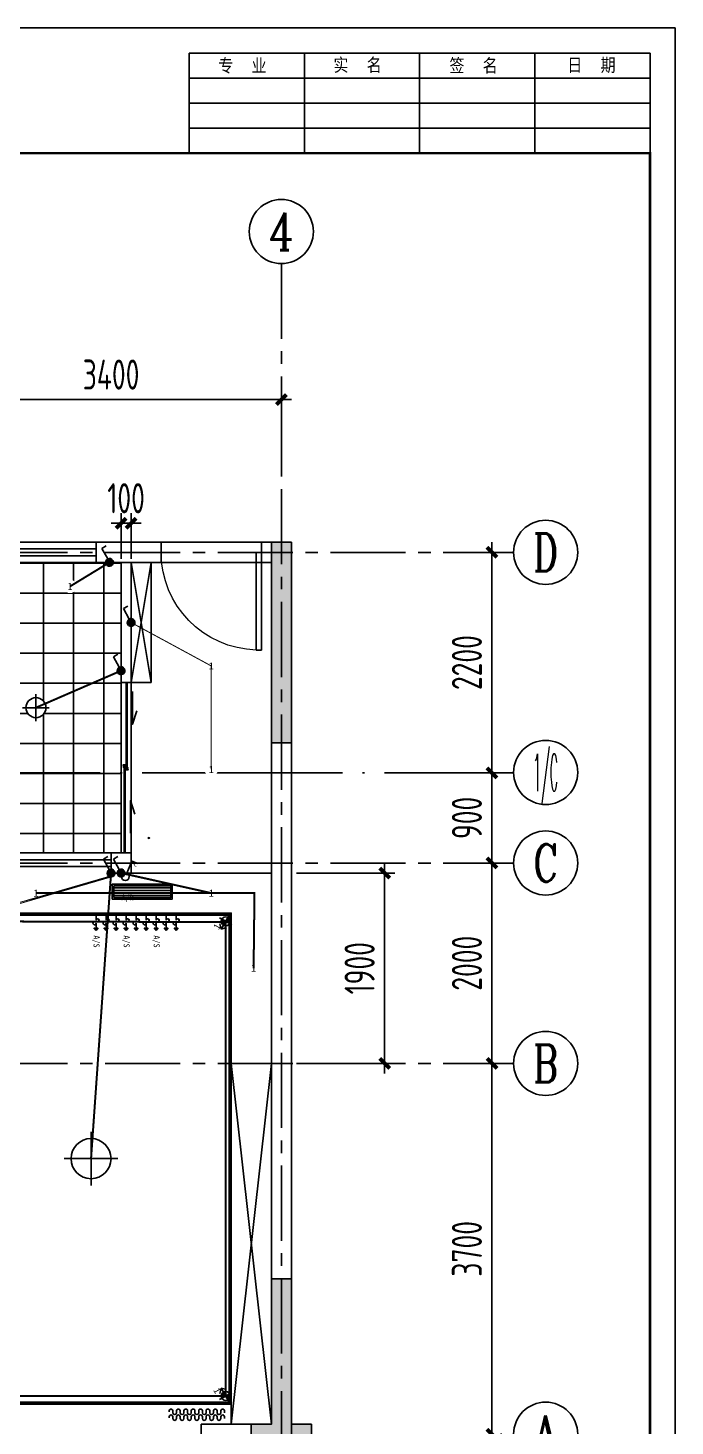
# Model space of a CAD drawing. Header units: millimetres. Extents: x -133666 to 228300, y -346623 to 180165.
# Drawn here: x 30744 to 37204, y -208544 to -194593 of the extents above; entities that cross this region are included whole.
import ezdxf
from ezdxf.enums import TextEntityAlignment as Align

# ---------------------------------------------------------------- set-up
doc = ezdxf.new("R2010")
doc.units = ezdxf.units.MM
doc.header["$LTSCALE"] = 1000
for name, pattern in [('6#轴网(1-4)20181120$0$11 12 17 18 19 20 21 22-ZW$0$DOTE', [2.42, 2, -0.2, 0.02, -0.2]), ('CENTER', [50.8, 31.75, -6.35, 6.35, -6.35]), ('CENTER2', [1.125, 0.75, -0.125, 0.125, -0.125]), ('DASHED', [19.05, 12.7, -6.35])]:
    doc.linetypes.add(name, pattern=pattern)
doc.layers.get('0').update_dxf_attribs({"linetype": 'CONTINUOUS'})
doc.layers.get('Defpoints').update_dxf_attribs({"color": 6, "linetype": 'CONTINUOUS'})
for name, color, linetype in [('6#轴网(1-4)20181120$0$11 12 17 18 19 20 21 22-ZW$0$AXIS_轴号_A', 8, 'CONTINUOUS'), ('6#轴网(1-4)20181120$0$11 12 17 18 19 20 21 22-ZW$0$AXIS_轴文_A', 8, 'CONTINUOUS'), ('6#轴网(1-4)20181120$0$11 12 17 18 19 20 21 22-ZW$0$AXIS_轴线_A', 8, '6#轴网(1-4)20181120$0$11 12 17 18 19 20 21 22-ZW$0$DOTE'), ('6#轴网(1-4)20181120$0$AXIS_TEXT', 8, 'CONTINUOUS'), ('A-FUR', 8, 'CONTINUOUS'), ('AXIS', 253, 'CENTER'), ('BORDER', 7, 'CONTINUOUS'), ('C-顶面灯具、灯带', 22, 'CONTINUOUS'), ('C-顶面设备（风口、换气扇、投影仪）', 7, 'CONTINUOUS'), ('C-顶面造型线', 32, 'CONTINUOUS'), ('DIM', 3, 'CONTINUOUS'), ('M-机电点位(布局空间)', 7, 'CONTINUOUS'), ('P-窗帘', 146, 'CONTINUOUS'), ('PUB_HATCH', 8, 'CONTINUOUS'), ('TEXT', 7, 'CONTINUOUS'), ('TQ', 7, 'CONTINUOUS'), ('WALL', 2, 'CONTINUOUS'), ('WINDOW', 4, 'CONTINUOUS'), ('剪力墙', 6, 'CONTINUOUS'), ('门', 9, 'CONTINUOUS')]:
    doc.layers.add(name, color=color, linetype=linetype)
doc.layers.add('S-ANNO-REVS', color=1, linetype='CONTINUOUS', true_color=0xff0000, plot=False)
doc.styles.add('6#轴网(1-4)20181120$0$11 12 17 18 19 20 21 22-ZW$0$_TCH_AXIS', font='COMPLEX', dxfattribs={"bigfont": 'GBCBIG'})
doc.styles.add('6#轴网(1-4)20181120$0$COMPLEX', font='COMPLEX')
doc.styles.add('TSSD_NORM', font='tssdeng.shx', dxfattribs={"bigfont": 'hztxt.shx'})
doc.styles.add('WORD-2', font='simhei.ttf')
doc.styles.add('ZZ', font='tssdeng.shx', dxfattribs={"width": 0.7, "bigfont": 'tssdchn.shx'})
doc.styles.add('文字2', font='simhei.ttf')
doc.dimstyles.new('TSSD_100_100', dxfattribs={"dimtxt": 300, "dimasz": 100, "dimexe": 100, "dimexo": 250, "dimgap": 100, "dimtad": 1, "dimdec": 0, "dimzin": 0, "dimdsep": 46, "dimtxsty": 'ZZ', "dimblk": 'ARCHTICK', "dimcen": 0, "dimdle": 100, "dimclrd": 256, "dimclrt": 7, "dimadec": 0, "dimazin": 0, "dimtfac": 1, "dimtdec": 0, "dimtix": 1, "dimtmove": 2, "dimatfit": 3, "dimfxl": 0, "dimtolj": 1, "dimtzin": 0, "dimarcsym": 0})

# ---------------------------------------------------------------- blocks, each defined once
blk = doc.blocks.new('6#轴网(1-4)20181120$0$_AXISO')
at = {"color": 8}
blk.add_circle((0, 0), 0.5, dxfattribs=at)
at = {"layer": '6#轴网(1-4)20181120$0$AXIS_TEXT', "color": 8, "style": '6#轴网(1-4)20181120$0$COMPLEX', "width": 1.041667}
blk.add_attdef('A', text='', height=0.56, dxfattribs=at).set_placement((-0.25, -0.28), (0.25, -0.28), align=Align.FIT)
blk = doc.blocks.new('_ArchTick')
at = {"color": 0, "linetype": 'ByBlock', "const_width": 0.4}
blk.add_lwpolyline([(-0.5, -0.5), (0.5, 0.5)], dxfattribs=at)
blk = doc.blocks.new('*D358')
at = {"layer": 'Defpoints', "color": 0}
for p in [(6800, 10424), (3400, 9440), (6800, 9440)]:
    blk.add_point(p, dxfattribs=at)
at = {"layer": 'DIM', "color": 0, "lineweight": -2}
for p, q in [((3400, 9690), (3400, 10524)), ((6800, 9690), (6800, 10524))]:
    blk.add_line(p, q, dxfattribs=at)
at = {"layer": 'DIM', "lineweight": -2}
blk.add_line((3300, 10424), (6900, 10424), dxfattribs=at)
at = {"layer": 'DIM', "lineweight": -2, "xscale": 100, "yscale": 100, "zscale": 100, "rotation": 180}
blk.add_blockref('_ArchTick', (3400, 10424), dxfattribs=at)
at = {"layer": 'DIM', "lineweight": -2, "xscale": 100, "yscale": 100, "zscale": 100}
blk.add_blockref('_ArchTick', (6800, 10424), dxfattribs=at)
at = {"layer": 'DIM', "color": 7, "insert": (5100, 10674), "char_height": 300, "attachment_point": 5, "style": 'ZZ'}
blk.add_mtext('\\A1;3400', dxfattribs=at)
blk = doc.blocks.new('*D359')
at = {"layer": 'Defpoints', "color": 0}
for p in [(8739, 100), (8902, 100), (8739, -1500)]:
    blk.add_point(p, dxfattribs=at)
at = {"layer": 'DIM', "lineweight": -2}
blk.add_line((8902, -1600), (8902, 200), dxfattribs=at)
at = {"layer": 'DIM', "color": 0, "lineweight": -2}
for p, q in [((8989, 100), (9002, 100)), ((8989, -1500), (9002, -1500))]:
    blk.add_line(p, q, dxfattribs=at)
at = {"layer": 'DIM', "lineweight": -2, "xscale": 100, "yscale": 100, "zscale": 100}
for p, rotation in [((8902, 100), 90), ((8902, -1500), 270)]:
    blk.add_blockref('_ArchTick', p, dxfattribs=dict(at, rotation=rotation))
at = {"layer": 'DIM', "color": 7, "insert": (8652, -700), "char_height": 300, "attachment_point": 5, "rotation": 90, "style": 'ZZ'}
blk.add_mtext('\\A1;1600', dxfattribs=at)
blk = doc.blocks.new('*D360')
at = {"layer": 'Defpoints', "color": 0}
for p in [(8739, 3800), (8902, 3800), (8739, 100)]:
    blk.add_point(p, dxfattribs=at)
at = {"layer": 'DIM', "lineweight": -2}
blk.add_line((8902, 0), (8902, 3900), dxfattribs=at)
at = {"layer": 'DIM', "color": 0, "lineweight": -2}
for p, q in [((8989, 3800), (9002, 3800)), ((8989, 100), (9002, 100))]:
    blk.add_line(p, q, dxfattribs=at)
at = {"layer": 'DIM', "lineweight": -2, "xscale": 100, "yscale": 100, "zscale": 100}
for p, rotation in [((8902, 3800), 90), ((8902, 100), 270)]:
    blk.add_blockref('_ArchTick', p, dxfattribs=dict(at, rotation=rotation))
at = {"layer": 'DIM', "color": 7, "insert": (8652, 1950), "char_height": 300, "attachment_point": 5, "rotation": 90, "style": 'ZZ'}
blk.add_mtext('\\A1;3700', dxfattribs=at)
blk = doc.blocks.new('*D361')
at = {"layer": 'Defpoints', "color": 0}
for p in [(8739, 5800), (8902, 5800), (8739, 3800)]:
    blk.add_point(p, dxfattribs=at)
at = {"layer": 'DIM', "lineweight": -2}
blk.add_line((8902, 3700), (8902, 5900), dxfattribs=at)
at = {"layer": 'DIM', "color": 0, "lineweight": -2}
for p, q in [((8989, 5800), (9002, 5800)), ((8989, 3800), (9002, 3800))]:
    blk.add_line(p, q, dxfattribs=at)
at = {"layer": 'DIM', "lineweight": -2, "xscale": 100, "yscale": 100, "zscale": 100}
for p, rotation in [((8902, 5800), 90), ((8902, 3800), 270)]:
    blk.add_blockref('_ArchTick', p, dxfattribs=dict(at, rotation=rotation))
at = {"layer": 'DIM', "color": 7, "insert": (8652, 4800), "char_height": 300, "attachment_point": 5, "rotation": 90, "style": 'ZZ'}
blk.add_mtext('\\A1;2000', dxfattribs=at)
blk = doc.blocks.new('*D362')
at = {"layer": 'Defpoints', "color": 0}
for p in [(8739, 6700), (8902, 6700), (8739, 5800)]:
    blk.add_point(p, dxfattribs=at)
at = {"layer": 'DIM', "lineweight": -2}
blk.add_line((8902, 5700), (8902, 6800), dxfattribs=at)
at = {"layer": 'DIM', "color": 0, "lineweight": -2}
for p, q in [((8989, 6700), (9002, 6700)), ((8989, 5800), (9002, 5800))]:
    blk.add_line(p, q, dxfattribs=at)
at = {"layer": 'DIM', "lineweight": -2, "xscale": 100, "yscale": 100, "zscale": 100}
for p, rotation in [((8902, 6700), 90), ((8902, 5800), 270)]:
    blk.add_blockref('_ArchTick', p, dxfattribs=dict(at, rotation=rotation))
at = {"layer": 'DIM', "color": 7, "insert": (8652, 6250), "char_height": 300, "attachment_point": 5, "rotation": 90, "style": 'ZZ'}
blk.add_mtext('\\A1;900', dxfattribs=at)
blk = doc.blocks.new('*D363')
at = {"layer": 'Defpoints', "color": 0}
for p in [(8739, 8900), (8902, 8900), (8739, 6700)]:
    blk.add_point(p, dxfattribs=at)
at = {"layer": 'DIM', "lineweight": -2}
blk.add_line((8902, 6600), (8902, 9000), dxfattribs=at)
at = {"layer": 'DIM', "color": 0, "lineweight": -2}
for p, q in [((8989, 8900), (9002, 8900)), ((8989, 6700), (9002, 6700))]:
    blk.add_line(p, q, dxfattribs=at)
at = {"layer": 'DIM', "lineweight": -2, "xscale": 100, "yscale": 100, "zscale": 100}
for p, rotation in [((8902, 8900), 90), ((8902, 6700), 270)]:
    blk.add_blockref('_ArchTick', p, dxfattribs=dict(at, rotation=rotation))
at = {"layer": 'DIM', "color": 7, "insert": (8652, 7800), "char_height": 300, "attachment_point": 5, "rotation": 90, "style": 'ZZ'}
blk.add_mtext('\\A1;2200', dxfattribs=at)
blk = doc.blocks.new('$DorLib2D$00000001')
for p, q in [((0.45, 0.975), (0.5, 0.975)), ((0.45, 0), (0.45, 0.975)), ((0.5, 0), (0.5, 0.975)), ((0.5, 0), (0.45, 0))]:
    blk.add_line(p, q)
at = {"lineweight": 13}
blk.add_arc((0.475, 0), 0.975, 91.4693, 180, dxfattribs=at)
blk = doc.blocks.new('$TCHSYS$WIN2D')
for p, q in [((-0.5, 0.5), (0.5, 0.5)), ((-0.5, 0.5), (-0.5, -0.5)), ((0.5, 0.5), (0.5, -0.5)), ((0.5, 0.167), (-0.5, 0.167)), ((0.5, -0.167), (-0.5, -0.167)), ((-0.5, -0.5), (0.5, -0.5))]:
    blk.add_line(p, q)
blk = doc.blocks.new('*D867')
at = {"layer": 'Defpoints', "color": 0}
for p in [(31774, -199536), (31674, -200141), (31774, -200141)]:
    blk.add_point(p, dxfattribs=at)
at = {"layer": 'DIM', "color": 0, "lineweight": -2}
for p, q in [((31674, -199891), (31674, -199436)), ((31774, -199891), (31774, -199436))]:
    blk.add_line(p, q, dxfattribs=at)
at = {"layer": 'DIM', "lineweight": -2}
for p, q in [((31674, -199536), (31574, -199536)), ((31674, -199536), (31774, -199536)), ((31774, -199536), (31874, -199536))]:
    blk.add_line(p, q, dxfattribs=at)
at = {"layer": 'DIM', "lineweight": -2, "xscale": 100, "yscale": 100, "zscale": 100}
blk.add_blockref('_ArchTick', (31674, -199536), dxfattribs=at)
at = {"layer": 'DIM', "lineweight": -2, "xscale": 100, "yscale": 100, "zscale": 100, "rotation": 180}
blk.add_blockref('_ArchTick', (31774, -199536), dxfattribs=at)
at = {"layer": 'DIM', "color": 7, "insert": (31724, -199286), "char_height": 300, "attachment_point": 5, "style": 'ZZ'}
blk.add_mtext('\\A1;100', dxfattribs=at)
blk = doc.blocks.new('_TSHQ_H')
at = {"layer": 'TQ'}
for p, q in [((-92, 0), (-92, 20)), ((0, 20), (-92, 20)), ((-69, 0), (-69, 20)), ((-46, 0), (-46, 20)), ((-23, 0), (-23, 20)), ((0, 0), (0, 20)), ((0, 15), (-92, 15)), ((0, 10), (-92, 10)), ((0, 5), (-92, 5))]:
    blk.add_line(p, q, dxfattribs=at)
at = {"layer": 'TEXT', "style": 'TSSD_NORM'}
for s, p in [('专  业', (-81.37, 15.89)), ('实  名', (-58.38, 16)), ('签  名', (-35.23, 15.89)), ('日  期', (-11.69, 16))]:
    blk.add_text(s, height=3, dxfattribs=at).set_placement(p, align=Align.CENTER)
blk = doc.blocks.new('B20190319225928')
at = {"layer": 'BORDER'}
blk.add_lwpolyline([(0, 0), (0, 29700), (42000, 29700), (42000, 0)], close=True, dxfattribs=at)
at = {"layer": 'BORDER', "const_width": 50}
blk.add_lwpolyline([(2500, 500), (2500, 29200), (41500, 29200), (41500, 500)], close=True, dxfattribs=at)
at = {"layer": 'BORDER', "xscale": 100, "yscale": 100, "zscale": 100, "rotation": 90}
blk.add_blockref('_TSHQ_H', (2500, 29200), dxfattribs=at)
blk = doc.blocks.new('*U197')
at = {"color": 251}
blk.add_circle((0, 0), 120, dxfattribs=at)
at = {"color": 250}
blk.add_wipeout([(105, -107), (112, -100), (118, -93), (124, -85), (129, -77), (133, -69), (137, -61), (141, -52), (144, -43), (146, -34), (148, -24), (149, -15), (150, -6), (150, 4), (149, 13), (148, 23), (147, 32), (144, 41), (142, 50), (138, 59), (134, 67), (130, 76), (125, 84), (119, 91), (113, 99), (107, 105), (100, 112), (93, 118), (85, 124), (77, 129), (69, 133), (61, 137), (52, 141), (43, 144), (34, 146), (24, 148), (15, 149), (6, 150), (-4, 150), (-13, 149), (-23, 148), (-32, 147), (-41, 144), (-50, 142), (-59, 138), (-67, 134), (-76, 130), (-84, 125), (-91, 119), (-99, 113), (-105, 107), (-112, 100), (-118, 93), (-124, 85), (-129, 77), (-133, 69), (-137, 61), (-141, 52), (-144, 43), (-146, 34), (-148, 24), (-149, 15), (-150, 6), (-150, -4), (-149, -13), (-148, -23), (-147, -32), (-144, -41), (-142, -50), (-138, -59), (-134, -67), (-130, -76), (-125, -84), (-119, -91), (-113, -99), (-107, -105), (-100, -112), (-93, -118), (-85, -124), (-77, -129), (-69, -133), (-61, -137), (-52, -141), (-43, -144), (-34, -146), (-24, -148), (-15, -149), (-6, -150), (4, -150), (13, -149), (23, -148), (32, -147), (41, -144), (50, -142), (59, -138), (67, -134), (76, -130), (84, -125), (91, -119), (99, -113)], dxfattribs=at)
at = {"color": 251, "ltscale": 2}
for p, q in [((0, 200), (0, -200)), ((-200, 0), (200, 0))]:
    blk.add_line(p, q, dxfattribs=at)
blk.add_circle((0, 0), 150)
blk = doc.blocks.new('*U795')
at = {"linetype": 'DASHED', "ltscale": 5}
h = blk.add_hatch(dxfattribs=at)
h.set_pattern_fill('ANSI31', color=250, scale=8, angle=315, style=0)
h.set_pattern_definition([(0, (483.662, 0), (9e-15, 25.4), [])])
h.paths.add_polyline_path([(584, 16), (584, 134), (16, 134), (16, 16)])
blk.add_line((0, 150), (0, 0))
at = {"color": 251}
blk.add_line((16, 134), (16, 16), dxfattribs=at)
blk.add_lwpolyline([(0, 150), (600, 150), (600, 0), (0, 0)])
blk.add_lwpolyline([(0, 150), (600, 150), (600, 0), (0, 0)])
blk.add_lwpolyline([(16, 134), (584, 134), (584, 16), (16, 16)], dxfattribs=at)
blk.add_lwpolyline([(16, 134), (584, 134), (584, 16), (16, 16)], dxfattribs=at)
at = {"style": 'WORD-2'}
blk.add_attdef('A/S_001', (246, 42), '', height=60, dxfattribs=at)
blk = doc.blocks.new('DIFF-WLL')
at = {"color": 7, "linetype": 'ByBlock'}
for p, q in [((0, 0), (2.05, 0)), ((5, 0), (4.28, 0.61)), ((4.28, 0.61), (4.76, 0)), ((2.95, 0), (4.76, 0)), ((5, 0), (4.28, -0.61)), ((4.28, -0.61), (4.76, 0))]:
    blk.add_line(p, q, dxfattribs=at)
for centre, radius, start, end in [((2.06, 0.44), 0.443, 4.4518, 269.236), ((-3.48, 0.01), 5.99, 356.4344, 4.4518), ((2.94, -0.44), 0.443, 169.2229, 89.236)]:
    blk.add_arc(centre, radius, start, end, dxfattribs=at)
blk = doc.blocks.new('*U415')
at = {"color": 251}
blk.add_line((0, 300), (0, 0), dxfattribs=at)
at = {"color": 251, "xscale": 34.56325301062316, "yscale": 34.56325301062316, "zscale": 34.56325301062316}
for p in [(0, 250), (0, 150), (0, 50)]:
    blk.add_blockref('DIFF-WLL', p, dxfattribs=at)
at = {"style": 'WORD-2'}
blk.add_attdef('A/S', (222, 25), '', height=60, dxfattribs=at)
blk = doc.blocks.new('嵌入式筒灯')
at = {"color": 250}
blk.add_wipeout([(42, -43), (45, -40), (47, -37), (49, -34), (51, -31), (53, -28), (55, -24), (56, -21), (58, -17), (58, -13), (59, -10), (60, -6), (60, -2), (60, 1), (60, 5), (59, 9), (59, 13), (58, 16), (57, 20), (55, 23), (54, 27), (52, 30), (50, 33), (48, 36), (45, 39), (43, 42), (40, 45), (37, 47), (34, 49), (31, 51), (28, 53), (24, 55), (21, 56), (17, 58), (13, 58), (10, 59), (6, 60), (2, 60), (-1, 60), (-5, 60), (-9, 59), (-13, 59), (-16, 58), (-20, 57), (-23, 55), (-27, 54), (-30, 52), (-33, 50), (-36, 48), (-39, 45), (-42, 43), (-45, 40), (-47, 37), (-49, 34), (-51, 31), (-53, 28), (-55, 24), (-56, 21), (-58, 17), (-58, 13), (-59, 10), (-60, 6), (-60, 2), (-60, -1), (-60, -5), (-59, -9), (-59, -13), (-58, -16), (-57, -20), (-55, -23), (-54, -27), (-52, -30), (-50, -33), (-48, -36), (-45, -39), (-43, -42), (-40, -45), (-37, -47), (-34, -49), (-31, -51), (-28, -53), (-24, -55), (-21, -56), (-17, -58), (-13, -58), (-10, -59), (-6, -60), (-2, -60), (1, -60), (5, -60), (9, -59), (13, -59), (16, -58), (20, -57), (23, -55), (27, -54), (30, -52), (33, -50), (36, -48), (39, -45)], dxfattribs=at)
at = {"color": 251, "style": 'WORD-2'}
blk.add_attdef('1', text='', height=64, dxfattribs=at).set_placement((0, 0), align=Align.MIDDLE)
blk = doc.blocks.new('*U201')
at = {"color": 250}
blk.add_wipeout([(28, -28), (30, -27), (31, -25), (33, -23), (34, -21), (36, -18), (37, -16), (38, -14), (38, -11), (39, -9), (39, -7), (40, -4), (40, -2), (40, 1), (40, 4), (40, 6), (39, 8), (39, 11), (38, 13), (37, 16), (36, 18), (35, 20), (33, 22), (32, 24), (30, 26), (28, 28), (27, 30), (25, 31), (23, 33), (21, 34), (18, 36), (16, 37), (14, 38), (11, 38), (9, 39), (7, 39), (4, 40), (2, 40), (-1, 40), (-4, 40), (-6, 40), (-8, 39), (-11, 39), (-13, 38), (-16, 37), (-18, 36), (-20, 35), (-22, 33), (-24, 32), (-26, 30), (-28, 28), (-30, 27), (-31, 25), (-33, 23), (-34, 21), (-36, 18), (-37, 16), (-38, 14), (-38, 11), (-39, 9), (-39, 7), (-40, 4), (-40, 2), (-40, -1), (-40, -4), (-40, -6), (-39, -8), (-39, -11), (-38, -13), (-37, -16), (-36, -18), (-35, -20), (-33, -22), (-32, -24), (-30, -26), (-28, -28), (-27, -30), (-25, -31), (-23, -33), (-21, -34), (-18, -36), (-16, -37), (-14, -38), (-11, -38), (-9, -39), (-7, -39), (-4, -40), (-2, -40), (1, -40), (4, -40), (6, -40), (8, -39), (11, -39), (13, -38), (16, -37), (18, -36), (20, -35), (22, -33), (24, -32), (26, -30)], dxfattribs=at)
h = blk.add_hatch(color=250)
edge = h.paths.add_edge_path()
edge.add_arc((0, 0), 40, 90, 180)
edge.add_line((-40, 0), (0, 0))
edge.add_line((0, 0), (0, 40))
edge = h.paths.add_edge_path()
edge.add_arc((0, 0), 40, 270, 360)
edge.add_line((40, 0), (0, 0))
edge.add_line((0, 0), (0, -40))
at = {"color": 251}
for p, q in [((-64, 0), (80, 0)), ((-40, 0), (40, 0)), ((0, -64), (0, 64)), ((0, 40), (0, -40)), ((80, 0), (46, 34)), ((80, 0), (46, -34))]:
    blk.add_line(p, q, dxfattribs=at)
blk.add_circle((0, 0), 40)
at = {"style": 'WORD-2'}
blk.add_attdef('1', (20, -93), '', height=60, dxfattribs=at)
blk = doc.blocks.new('B14-1')
for p, q in [((-933, 124), (-933, 148)), ((-837, 148), (-837, 100)), ((-741, 148), (-741, 100)), ((-645, 148), (-645, 100)), ((-549, 148), (-549, 100)), ((-453, 148), (-453, 100)), ((-357, 148), (-357, 100)), ((-261, 148), (-261, 100)), ((-165, 148), (-165, 100)), ((-69, 148), (-69, 100)), ((27, 148), (27, 100)), ((123, 148), (123, 100)), ((219, 148), (219, 100)), ((315, 148), (315, 100)), ((411, 148), (411, 100)), ((507, 148), (507, 100))]:
    blk.add_line(p, q)
blk.add_lwpolyline([(-933, 124, 0, 0, 0), (-1137, 124, 90, 0, 0), (-1245, 124, 0, 0, 0)], format="xyseb")
for centre, start, end in [((-885, 148), 360, 180.0002), ((-789, 100), 180, 360), ((-693, 148), 360, 180.0002), ((-597, 100), 180, 360), ((-501, 148), 360, 180.0002), ((-405, 100), 180, 360), ((-309, 148), 360, 180.0002), ((-213, 100), 180, 360), ((-117, 148), 360, 180.0002), ((-21, 100), 180, 0), ((75, 148), 0, 180.0002), ((171, 100), 180, 0), ((267, 148), 0, 180.0002), ((363, 100), 180, 0), ((459, 148), 0, 180.0002)]:
    blk.add_arc(centre, 48, start, end)
blk = doc.blocks.new('*D870')
at = {"layer": 'Defpoints', "color": 0}
for p in [(33174, -203026), (33174, -204926), (34305, -204926)]:
    blk.add_point(p, dxfattribs=at)
at = {"layer": 'DIM', "lineweight": -2}
blk.add_line((34305, -202926), (34305, -205026), dxfattribs=at)
at = {"layer": 'DIM', "color": 0, "lineweight": -2}
for p, q in [((33424, -203026), (34405, -203026)), ((33424, -204926), (34405, -204926))]:
    blk.add_line(p, q, dxfattribs=at)
at = {"layer": 'DIM', "lineweight": -2, "xscale": 100, "yscale": 100, "zscale": 100}
for p, rotation in [((34305, -203026), 90), ((34305, -204926), 270)]:
    blk.add_blockref('_ArchTick', p, dxfattribs=dict(at, rotation=rotation))
at = {"layer": 'DIM', "color": 7, "insert": (34055, -203976), "char_height": 300, "attachment_point": 5, "rotation": 90, "style": 'ZZ'}
blk.add_mtext('\\A1;1900', dxfattribs=at)
blk = doc.blocks.new('单极限时开关 明装')
at = {"linetype": 'Continuous'}
for p in [(13.3, 13.3), (79.5, 35.4)]:
    blk.add_line(p, (57.5, 57.5), dxfattribs=at)
blk.add_circle((0, 0), 18.8)
at = {"lineweight": 120, "style": '文字2'}
blk.add_text('t', height=20, dxfattribs=at).set_placement((55.8, 25.2))
blk = doc.blocks.new('单联单控开关 暗装')
at = {"linetype": 'Continuous'}
h = blk.add_hatch(color=256, dxfattribs=at)
edge = h.paths.add_edge_path()
edge.add_ellipse((0, 0), major_axis=(-26.5, 8.4), ratio=1, start_angle=0, end_angle=360, ccw=False)
for p, q in [((-54.2, 100.1), (-23.5, 117)), ((-12.9, 24.7), (-54.2, 100.1))]:
    blk.add_line(p, q)
at = {"linetype": 'Continuous', "extrusion": (0, 0, -1)}
blk.add_ellipse((0, 0), major_axis=(-26.5, 8.4), ratio=1, start_param=1.546417, end_param=7.829602, dxfattribs=at)
blk = doc.blocks.new('B20190222125856')
at = {"layer": '6#轴网(1-4)20181120$0$11 12 17 18 19 20 21 22-ZW$0$AXIS_轴线_A'}
blk.add_line((2989.5, 6700), (9118.2, 6700), dxfattribs=at)
at = {"layer": 'AXIS', "linetype": 'CENTER2'}
for p, q in [((6800, 11781), (6800, -2685.7)), ((-2834.7, 8900), (9118.1, 8900)), ((-2834.7, 5800), (9118.1, 5800)), ((-2834.7, 3800), (9118.1, 3800))]:
    blk.add_line(p, q, dxfattribs=at)
at = {"layer": '6#轴网(1-4)20181120$0$11 12 17 18 19 20 21 22-ZW$0$AXIS_轴号_A'}
ref = blk.add_blockref('6#轴网(1-4)20181120$0$_AXISO', (6800, 12101), dxfattribs=dict(at, xscale=640, yscale=640, zscale=640))
ref.add_attrib('A', '4', dxfattribs={"layer": '6#轴网(1-4)20181120$0$11 12 17 18 19 20 21 22-ZW$0$AXIS_轴文_A', "height": 372.8, "style": '6#轴网(1-4)20181120$0$11 12 17 18 19 20 21 22-ZW$0$_TCH_AXIS', "width": 0.875}).set_placement((6675.7, 11914.6), (6924.3, 11914.6), align=Align.FIT)
at = {"layer": '6#轴网(1-4)20181120$0$11 12 17 18 19 20 21 22-ZW$0$AXIS_轴号_A', "color": 6}
ref = blk.add_blockref('6#轴网(1-4)20181120$0$_AXISO', (9438.1, 8900), dxfattribs=dict(at, xscale=640, yscale=640, zscale=640))
ref.add_attrib('A', 'D', dxfattribs={"layer": '6#轴网(1-4)20181120$0$11 12 17 18 19 20 21 22-ZW$0$AXIS_轴文_A', "height": 372.8, "style": '6#轴网(1-4)20181120$0$11 12 17 18 19 20 21 22-ZW$0$_TCH_AXIS', "width": 0.823529}).set_placement((9313.9, 8713.6), (9562.4, 8713.6), align=Align.FIT)
ref = blk.add_blockref('6#轴网(1-4)20181120$0$_AXISO', (9438.2, 6703.8), dxfattribs=dict(at, xscale=640, yscale=640, zscale=640))
ref.add_attrib('A', '1/C', dxfattribs={"layer": '6#轴网(1-4)20181120$0$11 12 17 18 19 20 21 22-ZW$0$AXIS_轴文_A', "height": 372.76, "style": '6#轴网(1-4)20181120$0$11 12 17 18 19 20 21 22-ZW$0$_TCH_AXIS', "width": 0.269231}).set_placement((9313.9, 6517.5), (9562.4, 6517.5), align=Align.FIT)
ref = blk.add_blockref('6#轴网(1-4)20181120$0$_AXISO', (9438.1, 5800), dxfattribs=dict(at, xscale=640, yscale=640, zscale=640))
ref.add_attrib('A', 'C', dxfattribs={"layer": '6#轴网(1-4)20181120$0$11 12 17 18 19 20 21 22-ZW$0$AXIS_轴文_A', "height": 372.8, "style": '6#轴网(1-4)20181120$0$11 12 17 18 19 20 21 22-ZW$0$_TCH_AXIS', "width": 0.933333}).set_placement((9313.9, 5613.6), (9562.4, 5613.6), align=Align.FIT)
ref = blk.add_blockref('6#轴网(1-4)20181120$0$_AXISO', (9438.1, 3800), dxfattribs=dict(at, xscale=640, yscale=640, zscale=640))
ref.add_attrib('A', 'B', dxfattribs={"layer": '6#轴网(1-4)20181120$0$11 12 17 18 19 20 21 22-ZW$0$AXIS_轴文_A', "height": 372.8, "style": '6#轴网(1-4)20181120$0$11 12 17 18 19 20 21 22-ZW$0$_TCH_AXIS', "width": 0.823529}).set_placement((9313.9, 3613.6), (9562.4, 3613.6), align=Align.FIT)
ref = blk.add_blockref('6#轴网(1-4)20181120$0$_AXISO', (9438.1, 100), dxfattribs=dict(at, xscale=640, yscale=640, zscale=640))
ref.add_attrib('A', 'A', dxfattribs={"layer": '6#轴网(1-4)20181120$0$11 12 17 18 19 20 21 22-ZW$0$AXIS_轴文_A', "height": 372.8, "style": '6#轴网(1-4)20181120$0$11 12 17 18 19 20 21 22-ZW$0$_TCH_AXIS', "width": 0.777778}).set_placement((9313.9, -86.4), (9562.4, -86.4), align=Align.FIT)
at = {"layer": 'DIM'}
dim = blk.add_linear_dim(base=(6800, 10424), p1=(3400, 9440.5), p2=(6800, 9440.5), dimstyle='TSSD_100_100', dxfattribs=at)
dim.commit()
dim.dimension.update_dxf_attribs({"geometry": '*D358', "text_midpoint": (5100, 10674)})
for base, p1, p2, picture, middle in [((8902.1, 8900), (8738.9, 6700), (8738.9, 8900), '*D363', (8652.1, 7800)), ((8902.1, 6700), (8738.9, 5800), (8738.9, 6700), '*D362', (8652.1, 6250)), ((8902.1, 5800), (8738.9, 3800), (8738.9, 5800), '*D361', (8652.1, 4800)), ((8902.1, 3800), (8738.9, 100), (8738.9, 3800), '*D360', (8652.1, 1950)), ((8902.1, 100), (8738.9, -1500), (8738.9, 100), '*D359', (8652.1, -700))]:
    dim = blk.add_linear_dim(base=base, p1=p1, p2=p2, angle=90, dimstyle='TSSD_100_100', dxfattribs=at)
    dim.commit()
    dim.dimension.update_dxf_attribs({"geometry": picture, "text_midpoint": middle})

msp = doc.modelspace()

# ---------------------------------------------------------------- hatches: boundary and pattern name
at = {"layer": 'C-顶面造型线'}
h = msp.add_hatch(dxfattribs=at)
h.set_pattern_fill('_USER,_O', color=35, scale=300, double=1, pattern_type=0)
h.set_pattern_definition([(0, (0, -54132.42), (0, 300), []), (90, (0, -54132.42), (-300, 2e-14), [])])
h.paths.add_polyline_path([(30654, -199925.7), (30654, -200405.7), (29974, -200405.7), (29974, -202825.7), (31674, -202825.7), (31674, -199925.7)])
at = {"layer": 'PUB_HATCH'}
for points in [[(33174, -199725.7), (33374, -199725.7), (33374, -201725.7), (33174, -201725.7), (33174, -199925.7)], [(32974, -208725.7), (32974, -208525.7), (33174, -208525.7), (33174, -207075.7), (33374, -207075.7), (33374, -208525.7), (33574, -208525.7), (33574, -208725.7)]]:
    msp.add_hatch(color=256, dxfattribs=at).paths.add_polyline_path(points)
at = {"layer": '门'}
h = msp.add_hatch(dxfattribs=at)
h.set_pattern_fill('!PYH_GALSSC', color=250, scale=10, angle=450, style=0)
h.set_pattern_definition([(315, (31733.967, -200936.339), (9.9999, 9.9999), []), (45, (31733.967, -200936.339), (-9.9999, 9.9999), [])])
h.paths.add_polyline_path([(31726, -201123.7), (31732, -201123.7), (31734, -201125.7), (31734, -201976.7), (31732, -201978.7), (31726, -201978.7), (31724, -201976.7), (31724, -201125.7)])
h = msp.add_hatch(dxfattribs=at)
h.set_pattern_fill('!PYH_GALSSC', color=250, scale=10, angle=450, style=0)
h.set_pattern_definition([(45, (31713.967, -202908.154), (9.9999, -9.9999), []), (315, (31713.967, -202908.154), (-9.9999, -9.9999), [])])
h.paths.add_polyline_path([(31706, -202820.7), (31712, -202820.7), (31714, -202818.7), (31714, -201967.8), (31712, -201965.8), (31706, -201965.8), (31704, -201967.8), (31704, -202818.7)])

# ---------------------------------------------------------------- linework, layer by layer
at = {"layer": 'A-FUR'}
for p, q in [((31774, -199925.7), (31974, -201125.7)), ((31974, -199925.7), (31774, -201125.7)), ((32774, -204925.7), (33174, -208525.7)), ((33174, -204925.7), (32774, -208525.7))]:
    msp.add_line(p, q, dxfattribs=at)
for points in [[(31974, -201125.7), (31774, -201125.7), (31774, -199925.7), (31974, -199925.7)], [(32774, -204925.7), (33174, -204925.7), (33174, -208525.7), (32774, -208525.7)]]:
    msp.add_lwpolyline(points, close=True, dxfattribs=at)
at = {"layer": 'C-顶面造型线'}
for points in [[(30654, -199925.7), (30654, -200405.7), (29974, -200405.7), (29974, -202825.7), (31674, -202825.7), (31674, -199925.7)], [(31774, -203025.7), (33174, -203025.7), (33174, -199925.7), (31774, -199925.7)], [(32774, -208325.7), (29974, -208325.7), (29974, -203425.7), (32774, -203425.7)]]:
    msp.add_lwpolyline(points, close=True, dxfattribs=at)
at = {"layer": 'C-顶面造型线', "color": 35}
for points in [[(32764, -208315.7), (29984, -208315.7), (29984, -203435.7), (32764, -203435.7)], [(32754, -208305.7), (29994, -208305.7), (29994, -203445.7), (32754, -203445.7)]]:
    msp.add_lwpolyline(points, close=True, dxfattribs=at)
at = {"layer": 'S-ANNO-REVS'}
for p in [(32574, -200959.1), (32574, -201992.4)]:
    msp.add_point(p, dxfattribs=at)
at = {"layer": 'WALL'}
msp.add_line((32074, -199925.7), (33074, -199925.7), dxfattribs=at)
for points in [[(32074, -199925.7), (32074, -199725.7), (31424, -199725.7), (31424, -199725.7), (31424, -199925.7)], [(33374, -208625.7), (33374, -199725.7), (33074, -199725.7), (33074, -199925.7), (33174, -199925.7), (33174, -208525.7), (32474, -208525.7), (32474, -208725.7), (33174, -208725.7), (33174, -210125.7), (32874, -210125.7), (32874, -210325.7), (33374, -210325.7)], [(31674, -199925.7), (31774, -199925.7), (31774, -201125.7), (31674, -201125.7)]]:
    msp.add_lwpolyline(points, close=True, dxfattribs=at)
at = {"layer": 'WALL', "elevation": 0}
msp.add_lwpolyline([(31574, -202825.7), (31774, -202825.7), (31774, -203025.7), (31574, -203025.7)], close=True, dxfattribs=at)
at = {"layer": 'WINDOW'}
msp.add_line((33074, -199725.7, 0), (32074, -199725.7, 0), dxfattribs=at)
msp.add_lwpolyline([(30374, -202892.4), (31574, -202892.4), (31574, -202959.1), (30374, -202959.1)], close=True, dxfattribs=at)
at = {"layer": '剪力墙', "elevation": 0}
msp.add_lwpolyline([(33174, -199725.7), (33374, -199725.7), (33374, -201725.7), (33174, -201725.7), (33174, -199925.7)], close=True, dxfattribs=at)
for points in [[(33174, -199925.7), (33174, -199925.7)], [(32974, -208725.7), (32974, -208525.7), (33174, -208525.7), (33174, -207075.7), (33374, -207075.7), (33374, -208525.7), (33574, -208525.7), (33574, -208725.7), (32974, -208725.7), (33374, -208725.7)]]:
    msp.add_lwpolyline(points, dxfattribs=at)
at = {"layer": '门', "color": 250}
for p, q in [((31701.7, -201948.2), (31716.2, -201964.6)), ((31701.8, -201964.6), (31715.3, -201948.2)), ((31721.7, -201996.3), (31736.2, -201979.9)), ((31721.8, -201979.9), (31735.3, -201996.3)), ((31944.2, -202685.1), (31958.7, -202668.7)), ((31944.3, -202668.7), (31957.8, -202685.1))]:
    msp.add_line(p, q, dxfattribs=at)
at = {"layer": '门'}
for points in [[(31726, -201123.7), (31732, -201123.7), (31734, -201125.7), (31734, -201976.7), (31732, -201978.7), (31726, -201978.7), (31724, -201976.7), (31724, -201125.7)], [(31706, -202820.7), (31712, -202820.7), (31714, -202818.7), (31714, -201967.8), (31712, -201965.8), (31706, -201965.8), (31704, -201967.8), (31704, -202818.7)]]:
    msp.add_lwpolyline(points, close=True, dxfattribs=at)
for points in [[(31787.4, -201215), (31787.4, -201541.7), (31831.3, -201406.6)], [(31724, -201947), (31694, -201947), (31694, -201952), (31701, -201952), (31701, -201962), (31698, -201962), (31698, -201972), (31703, -201972)], [(31694, -201947), (31724, -201947), (31724, -201952), (31717, -201952), (31717, -201962), (31720, -201962), (31720, -201972), (31715, -201972), (31715, -201965.8), (31703, -201965.8), (31703, -201970.8)], [(31722.8, -201948.2), (31695.2, -201948.2), (31695.2, -201950.8), (31702.2, -201950.8), (31702.2, -201963.2), (31699.2, -201963.2), (31699.2, -201970.8), (31701.8, -201970.8), (31701.8, -201964.6), (31716.2, -201964.6), (31716.2, -201970.8), (31718.8, -201970.8), (31718.8, -201963.2), (31715.8, -201963.2), (31715.8, -201950.8), (31722.8, -201950.8), (31722.8, -201948.2), (31695.2, -201948.2)], [(31703, -201970.8), (31703, -201972)], [(31744, -201997.5), (31714, -201997.5), (31714, -201992.5), (31721, -201992.5), (31721, -201982.5), (31718, -201982.5), (31718, -201972.5), (31723, -201972.5)], [(31714, -201997.5), (31744, -201997.5), (31744, -201992.5), (31737, -201992.5), (31737, -201982.5), (31740, -201982.5), (31740, -201972.5), (31735, -201972.5), (31735, -201978.7), (31723, -201978.7), (31723, -201973.7)], [(31742.8, -201996.3), (31715.2, -201996.3), (31715.2, -201993.7), (31722.2, -201993.7), (31722.2, -201981.3), (31719.2, -201981.3), (31719.2, -201973.7), (31721.8, -201973.7), (31721.8, -201979.9), (31736.2, -201979.9), (31736.2, -201973.7), (31738.8, -201973.7), (31738.8, -201981.3), (31735.8, -201981.3), (31735.8, -201993.7), (31742.8, -201993.7), (31742.8, -201996.3), (31715.2, -201996.3)], [(31723, -201973.7), (31723, -201972.5)], [(31767.4, -202629.5), (31767.4, -202302.8), (31811.3, -202437.9)]]:
    msp.add_lwpolyline(points, dxfattribs=at)

# ---------------------------------------------------------------- block references
at = {"layer": 'C-顶面设备（风口、换气扇、投影仪）', "color": 7}
ref = msp.add_blockref('*U795', (31585.1, -203286.4), dxfattribs=at)
ref.add_attrib('A/S_001', 'A/R', (31677.5, -203299.7), dxfattribs={"layer": '0', "height": 60, "style": 'WORD-2'})
at = {"layer": 'C-顶面设备（风口、换气扇、投影仪）', "color": 7, "rotation": 270}
for p in [(31374, -203425.7), (31674, -203425.7), (31974, -203425.7)]:
    msp.add_blockref('*U415', p, dxfattribs=at).add_auto_attribs({'A/S': 'A/S'})
at = {"layer": 'DIM'}
msp.add_blockref('B20190222125856', (26474, -208725.7), dxfattribs=at)
at = {"layer": 'M-机电点位(布局空间)', "color": 7, "xscale": 1.396369439447881, "yscale": 1.396369439433329, "zscale": 1.396369439446264}
for p in [(31558.4, -199925.7), (31774, -200525.7), (31674, -201006.8), (31574, -203025.7), (31674, -203025.7)]:
    msp.add_blockref('单联单控开关 暗装', p, dxfattribs=at)
at = {"layer": 'M-机电点位(布局空间)', "color": 7, "xscale": 2.074074074042287, "yscale": 2.074074074043892, "zscale": 2.074074074043892, "rotation": 22.04904125176757}
msp.add_blockref('单极限时开关 明装', (31716.3, -203061.6), dxfattribs=at)
at = {"layer": 'P-窗帘', "xscale": 0.3840000000200234, "yscale": 0.3840000000200234, "zscale": 0.3840000000000001}
msp.add_blockref('B14-1', (32511.9, -208508.7), dxfattribs=at)
at = {"layer": 'WALL', "xscale": 0.5, "yscale": 0.5, "zscale": 0.5, "rotation": 270}
msp.add_blockref('B20190319225928', (22353.8, -194593), dxfattribs=at)
at = {"layer": 'WINDOW', "rotation": 180}
for name, p, xscale, yscale, zscale in [('$TCHSYS$WIN2D', (30974, -199825.7), 900, 200, 900), ('$DorLib2D$00000001', (32574, -199825.7), -1000, 1000, -1000)]:
    msp.add_blockref(name, p, dxfattribs=dict(at, xscale=xscale, yscale=yscale, zscale=zscale))

# ---------------------------------------------------------------- dimensions: what is measured, and where the dimension line sits
at = {"layer": 'DIM'}
dim = msp.add_linear_dim(base=(31774, -199536.4), p1=(31674, -200141.1), p2=(31774, -200141.1), dimstyle='TSSD_100_100', dxfattribs=at)
dim.commit()
dim.dimension.update_dxf_attribs({"geometry": '*D867', "text_midpoint": (31724, -199286.4)})
dim = msp.add_linear_dim(base=(34305, -204925.7), p1=(33174, -203025.7), p2=(33174, -204925.7), angle=90, dimstyle='TSSD_100_100', dxfattribs=at)
dim.commit()
dim.dimension.update_dxf_attribs({"geometry": '*D870', "text_midpoint": (34055, -203975.7)})

# ---------------------------------------------------------------- next in the draw order: block references
at = {"layer": 'C-顶面灯具、灯带', "xscale": 1.111111111240461, "yscale": 1.111111111240461, "zscale": 1.111111111111111}
for p in [(31164, -200165.7), (32574, -200959.1), (32574, -201992.4), (30824, -203225.7), (32574, -203225.7), (32997, -203975.7)]:
    msp.add_blockref('嵌入式筒灯', p, dxfattribs=at).add_auto_attribs({'1': '1'})
at = {"layer": 'C-顶面灯具、灯带'}
for p, xscale, yscale, zscale in [((30824, -201375.7), 0.6666799925733358, 0.6666799925733358, 0.6666799926779371), ((31374, -205875.7), 1.333359985146672, 1.333359985146672, 1.333359985355874)]:
    msp.add_blockref('*U197', p, dxfattribs=dict(at, xscale=xscale, yscale=yscale, zscale=zscale))
ref = msp.add_blockref('*U201', (32718.7, -203507.5), dxfattribs=dict(at, xscale=1.111111111221337, yscale=1.111111111240461, zscale=1.111111111111111, rotation=240.2551187024993))
ref.add_attrib('1', '1', (32648.6, -203595.8), dxfattribs={"layer": '0', "height": 66.7, "rotation": 60.25512, "style": 'WORD-2'})
ref = msp.add_blockref('*U201', (32718.7, -208244), dxfattribs=dict(at, xscale=-1.111111111240289, yscale=1.111111111240461, zscale=1.111111111111111, rotation=299.7448812969422))
ref.add_attrib('1', '1', (32592.7, -208187.7), dxfattribs={"layer": '0', "height": 66.7, "rotation": 299.74488, "style": 'WORD-2'})

# ---------------------------------------------------------------- next in the draw order: linework, layer by layer
at = {"layer": 'C-顶面设备（风口、换气扇、投影仪）'}
for points, const_width in [([(31164, -200165.7), (31558.4, -199925.7)], 20), ([(32574, -201992.4), (32574, -200959.1), (31774, -200525.7)], 10), ([(30824, -201375.7), (31674, -201006.8)], 20), ([(30023.9, -203510.6), (31562.2, -203062.8), (30023.9, -203510.6)], 20), ([(31374, -205875.7), (31574, -203025.7)], 20), ([(32574, -203225.7), (31674, -203025.7)], 20), ([(32574, -203225.7), (30824, -203225.7), (30824, -203225.7)], 20), ([(32574, -203225.7), (33005.4, -203225.7), (32997, -203975.7)], 20), ([(30029.2, -208244), (30029.2, -208244), (32718.7, -208244), (32718.7, -203507.5), (32718.7, -203507.5)], 20), ([(30029.2, -203507.5), (32714.3, -203515.2)], 20)]:
    msp.add_lwpolyline(points, dxfattribs=dict(at, const_width=const_width))

# ---------------------------------------------------------------- next in the draw order: block references
at = {"layer": 'P-窗帘', "xscale": 0.3840000000200234, "yscale": 0.3840000000200234, "zscale": 0.3840000000000001}
msp.add_blockref('B14-1', (32511.9, -208449.7), dxfattribs=at)

doc.saveas('drawing.dxf')
